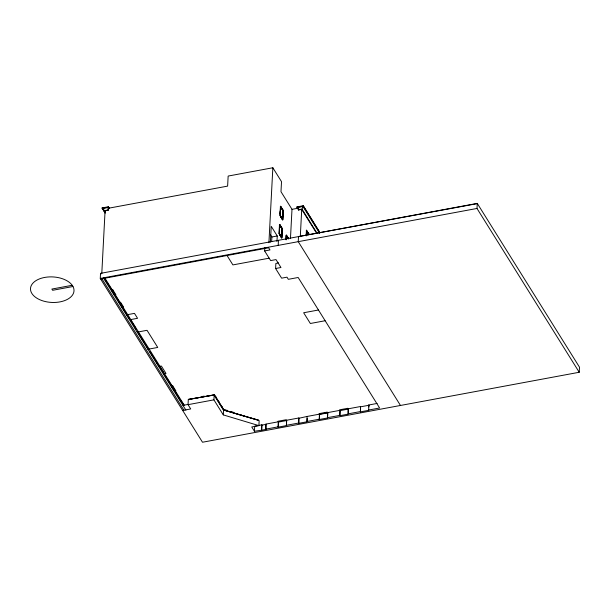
<?xml version="1.0" encoding="UTF-8"?>
<svg xmlns="http://www.w3.org/2000/svg" width="610" height="610" viewBox="0 0 610 610"><rect width="100%" height="100%" fill="white"/><g stroke="black" fill="none" stroke-linecap="round" stroke-linejoin="round"><path stroke-width="0.91" d="M101.778 273.768L105.08 210.785L108.206 210.206L108.069 207.499L102.709 208.498L105.225 212.539M105.111 213.149L102.114 207.926L108.367 206.767L109.205 208.101L108.29 208.658M100.269 278.435L100.528 273.364L477.264 203.389L579.5 367.197L579.233 372.268L202.505 442.235L100.269 278.435L476.997 208.46L579.233 372.268M109.182 208.49L108.367 206.767M137.25 331.36L137.212 332.13L147.04 330.307L157.738 347.441L147.91 349.271M182.665 410.454L190.709 408.959L188.032 404.666L188.299 399.596L214.461 394.739L223.923 409.889L223.374 409.989L213.912 394.838M223.306 414.899L213.919 399.855L214.186 394.784L223.573 409.828L223.306 414.899L258.899 425.627L259.166 420.557L223.573 409.828M261.751 430.187L254.431 431.247L254.698 426.176L261.842 424.85L261.751 430.187L265.861 429.425L265.96 424.087L278.29 421.8L278.19 427.137L286.418 425.612L286.517 420.267L298.847 417.98L298.748 423.317L306.975 421.792L307.15 418.407M278.541 262.94L275.865 263.436L275.598 268.507L280.958 267.508L276.017 259.593L270.657 260.592L264.626 250.931L264.801 247.553M268.918 242.719L272.845 167.765L228.155 176.061L227.629 186.111L109.205 208.101M270.405 242.086L271.229 226.318L277.253 235.978L276.963 241.545M261.583 429.92L261.842 424.85M271.648 241.613L271.892 236.977L270.382 234.56M265.861 429.425L265.96 424.087M278.183 245.388L278.45 240.317M279.998 213.759L280.142 210.976M281.629 237.999L279.25 233.653L279.441 224.434M282.582 219.905L280.196 215.559L280.387 206.34M281.485 237.343L279.441 233.531L279.586 225.09M282.582 216.42L282.43 219.249L280.387 215.444L280.531 206.996M281.828 230.733L281.927 228.841L280.989 227.339M281.927 237.946L282.415 228.666L279.738 224.381M282.88 219.852L283.36 210.58L280.684 206.287M286.044 239.776L286.288 235.132L288.515 238.716M286.189 239.745L286.136 235.163M286.235 239.57L286.433 235.788L288.309 238.792M286.38 239.539L286.281 235.818M278.19 427.137L278.457 422.067L277.954 421.258L286.181 419.733L286.685 420.542L286.548 423.073M290.467 238.495L291.992 209.329L280.989 191.7L281.515 181.65L272.845 167.765M316.811 233.607L301.721 209.436L298.595 210.015L298.679 208.475L297.779 208.635L296.963 206.912L303.223 205.745L319.846 232.387M297.779 208.635L296.963 206.912M300.295 236.695L301.721 209.436M319.831 232.776L303.223 205.745M306.151 235.803L306.441 230.237L309.27 234.507L306.289 230.267M306.296 235.78L306.594 230.214M306.487 235.59L306.441 230.923M298.748 423.317L298.847 417.98M306.975 421.792L307.074 416.455L339.961 410.339L339.861 415.684L348.089 414.152L348.188 408.814L360.518 406.527L360.418 411.864L368.699 410.324L368.798 404.987L377.11 403.446M319.304 419.497L319.571 414.426L319.068 413.626L327.296 412.101L327.799 412.901L327.532 417.972L319.304 419.497L319.404 414.159M327.532 417.972L327.631 412.634M339.861 415.684L340.128 410.614L339.625 409.806L347.852 408.281L348.348 409.081L348.173 412.467M360.418 411.864L360.518 406.527M368.882 406.946L368.798 404.987M476.997 208.46L477.264 203.389M108.206 210.206L108.74 208.574L108.069 207.499M302.003 209.085L302.926 206.485L297.558 207.484L298.427 209.748L302.003 209.085L317.055 233.203M227.133 410.278L226.333 410.225M241.141 414.937L240.897 415.242L258.503 420.168L223.535 410.004L240.027 414.975M102.091 208.315L108.344 207.148M102.709 208.498L104.47 210.595L108.039 209.931M296.948 207.301L303.2 206.134M283.36 210.58L282.88 210.755L281.942 209.245M291.992 209.329L297.802 208.254M281.927 228.841L279.883 225.029M279.25 233.653L281.187 237.282M271.892 236.977L277.253 235.978M100.62 278.999L268.652 247.79L269.994 249.94L264.626 250.931M72.178 285.289L51.865 289.064L52.635 290.291L72.948 286.517M269.208 258.167L232.898 264.908L227.118 255.651M122.259 307.379L123.601 307.127L120.521 302.194L119.179 302.438L129.96 319.716L137.563 318.306L134.482 313.372L126.88 314.783M135.679 329.674L136.121 329.591L134.581 327.12L135.031 327.036L130.41 319.632M318.397 310.017L303.65 312.755L310.353 323.491L325.099 320.746M149.442 351.726L149.892 351.642L159.134 366.457L161.368 366.038L165.989 373.442L163.754 373.861L171.906 386.115M202.383 396.462L204.197 396.126M212.791 395.227L188.276 399.413L213.729 395.059M215.925 397.247L215.833 396.607M182.931 405.383L188.429 404.361M188.032 404.666L213.919 399.855M218.982 402.158L218.906 401.532M222.055 407.076L221.964 406.435M258.899 425.627L251.755 426.962L254.431 431.247M262.01 425.117L266.128 424.354M278.457 422.067L286.685 420.542M299.014 418.246L307.074 416.455M319.571 414.426L327.799 412.901M340.128 410.614L348.348 409.081M360.685 406.794L368.966 405.253M265.693 429.158L278.023 426.87M286.25 425.338L298.58 423.05M306.807 421.525L319.137 419.23M327.364 417.705L339.694 415.41M347.921 413.885L360.251 411.597M368.531 410.057L379.618 407.999L298.16 277.489L288.324 279.319L286.99 277.169L281.622 278.168L275.598 268.507M477.249 203.633L298.503 236.588L298.244 241.659L400.48 405.467M224.358 409.531L225.715 409.943M230.603 411.414L233.249 412.215M302.926 206.485L319.716 233.394M297.558 207.484L298.595 210.015M306.738 230.87L309.079 234.621M306.586 230.893L308.935 234.652M307.379 232.425L308.782 234.682M280.829 206.942L283.177 210.694M280.348 216.329L282.133 219.188M286.433 235.109L288.667 238.685M286.578 235.765L288.454 238.769M104.47 210.595L105.477 212.211M102.114 207.926L105.133 212.768M104.661 277.733L184.189 405.147M111.927 290.017L103.753 277.725M115.008 294.95L119.629 302.354M159.584 366.374L164.204 373.777M174.986 391.048L180.697 401.006L181.147 400.922L183.823 405.215M137.662 332.046L148.352 349.187M100.528 273.364L100.886 273.928M103.403 277.962L185.905 410.149M101.878 278.77L183.923 410.217M279.586 224.404L279.098 233.676L281.782 237.969L282.27 228.697L279.586 224.404M280.539 206.31L280.051 215.589L282.727 219.882L283.215 210.602L280.539 206.31M279.738 225.06L279.288 233.561L281.637 237.313L282.079 228.819L279.738 225.06M280.684 206.965L280.234 215.467L282.582 219.226L283.025 210.725L280.684 206.965M112.82 289.849L111.477 290.101L114.558 295.034L115.9 294.79L112.82 289.849M172.798 385.947L171.456 386.199L174.536 391.132L175.878 390.888L172.798 385.947M72.628 285.892L71.462 284.329A21.785 12.772 3 0 0 34.861 281.393A21.785 12.772 3 0 0 47.74 302.026A21.785 12.772 3 0 0 73.452 287.523L72.628 285.892"/></g></svg>
